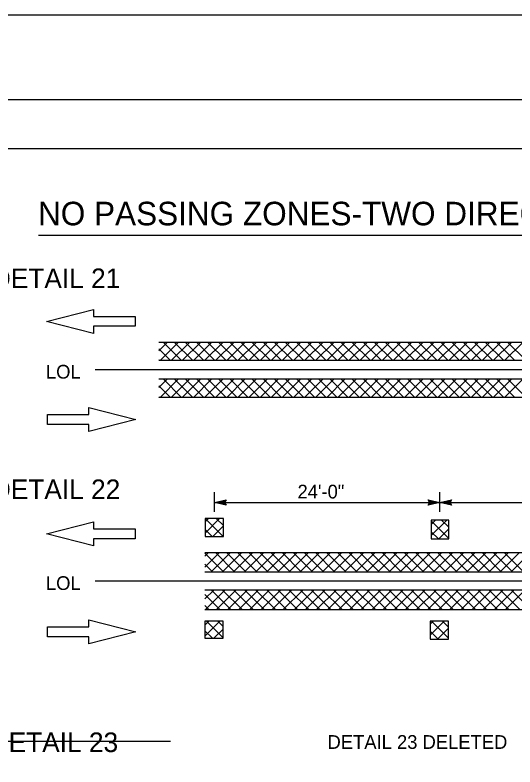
# Model space of a CAD drawing. Extents: x -893 to 867, y -474 to 712.
# Drawn here: x 30.7 to 285.2, y 328.9 to 712 of the extents above; entities that cross this region are included whole.
import ezdxf

# ---------------------------------------------------------------- set-up
doc = ezdxf.new("R2010")
doc.units = 0
for name, color, linetype in [('10 Sheet Format', 7, 'Continuous'), ('56 Stage 3 Anno', 7, 'Continuous'), ('57 Undefined', 7, 'Continuous'), ('60 Nongeo Data', 7, 'Continuous')]:
    doc.layers.add(name, color=color, linetype=linetype)

msp = doc.modelspace()

# ---------------------------------------------------------------- linework, layer by layer
at = {"layer": '10 Sheet Format'}
msp.add_line((-813.45, 643.96), (811.54, 643.96), dxfattribs=at)
for points in [[(-893.46, -474.04), (866.54, -474.04), (866.54, 711.96), (-893.46, 711.96)], [(-863.43, 668.96), (836.57, 668.96), (836.57, -431.04), (-863.43, -431.04)], [(-863.43, 668.96), (836.57, 668.96), (836.57, -431.04), (-863.43, -431.04)]]:
    msp.add_lwpolyline(points, close=True, dxfattribs=at)
at = {"layer": '56 Stage 3 Anno'}
for p, q in [((132.22, 458.83), (132.22, 468.83)), ((247.04, 458.83), (247.04, 468.83)), ((132.22, 463.65), (138.22, 464.98)), ((138.22, 462.31), (132.22, 463.65)), ((132.22, 463.65), (132.22, 463.65)), ((132.22, 463.65), (195.9, 463.65)), ((138.01, 462.66), (133.6, 463.65)), ((133.62, 463.65), (137.99, 464.62)), ((134.99, 463.65), (137.81, 464.27)), ((137.77, 463.02), (134.99, 463.65)), ((136.37, 463.65), (137.58, 463.91)), ((137.6, 463.37), (136.37, 463.65)), ((138.22, 464.98), (137.42, 463.65)), ((137.42, 463.65), (138.22, 462.31)), ((138.22, 464.98), (138.22, 464.98)), ((195.9, 463.65), (246.99, 463.65)), ((241.79, 463.65), (240.99, 464.99)), ((240.99, 464.99), (240.99, 464.99)), ((240.99, 464.99), (246.99, 463.65)), ((246.99, 463.65), (240.99, 462.32)), ((240.99, 462.32), (241.79, 463.65)), ((241.2, 464.63), (245.61, 463.65)), ((245.6, 463.65), (241.22, 462.68)), ((244.22, 463.65), (241.4, 463.02)), ((241.44, 464.27), (244.22, 463.65)), ((241.61, 463.93), (242.84, 463.65)), ((242.84, 463.65), (241.63, 463.38)), ((246.99, 463.65), (252.99, 464.98)), ((252.99, 462.31), (246.99, 463.65)), ((246.99, 463.65), (246.99, 463.65)), ((246.99, 463.65), (246.99, 463.65)), ((246.99, 463.65), (311.6, 463.65)), ((252.77, 462.66), (248.37, 463.65)), ((248.38, 463.65), (252.75, 464.62)), ((249.75, 463.65), (252.57, 464.27)), ((252.54, 463.02), (249.75, 463.65)), ((251.13, 463.65), (252.34, 463.91)), ((252.36, 463.37), (251.13, 463.65)), ((252.99, 464.98), (252.19, 463.65)), ((252.19, 463.65), (252.99, 462.31)), ((252.99, 464.98), (252.99, 464.98)), ((138.22, 462.31), (138.22, 462.31)), ((240.99, 462.32), (240.99, 462.32)), ((252.99, 462.31), (252.99, 462.31))]:
    msp.add_line(p, q, dxfattribs=at)
at = {"layer": '57 Undefined'}
msp.add_line((42.68, 599.85), (391.36, 599.85), dxfattribs=at)
at = {"layer": '60 Nongeo Data'}
for p, q in [((46.82, 555.88), (70.73, 562.02)), ((70.73, 562.02), (70.73, 558.38)), ((70.72, 549.74), (46.82, 555.88)), ((70.73, 558.38), (91.82, 558.38)), ((91.82, 558.38), (91.82, 555.88)), ((91.82, 555.88), (91.82, 553.38)), ((91.82, 553.38), (70.72, 553.38)), ((70.72, 553.38), (70.72, 549.74)), ((390.19, 545.17), (103.89, 545.17)), ((103.89, 536.06), (390.19, 536.06)), ((466.83, 531.26), (71.56, 531.26)), ((390.19, 526.45), (103.89, 526.45)), ((103.89, 517.34), (390.19, 517.34)), ((68.32, 508.41), (68.32, 512.04)), ((68.32, 512.04), (92.22, 505.91)), ((47.22, 505.91), (47.22, 508.41)), ((47.22, 508.41), (68.32, 508.41)), ((47.22, 503.41), (47.22, 505.91)), ((92.22, 505.91), (68.31, 499.77)), ((68.31, 503.41), (47.22, 503.41)), ((68.31, 499.77), (68.31, 503.41)), ((46.82, 447.7), (70.73, 453.84)), ((70.73, 453.84), (70.73, 450.2)), ((70.73, 450.2), (91.82, 450.2)), ((91.82, 450.2), (91.82, 447.7)), ((70.72, 441.56), (46.82, 447.7)), ((91.82, 445.2), (70.72, 445.2)), ((70.72, 445.2), (70.72, 441.56)), ((91.82, 447.7), (91.82, 445.2)), ((362.35, 437.95), (127.35, 437.95)), ((127.29, 428.37), (362.34, 428.37)), ((459.42, 423.57), (71.56, 423.57)), ((362.38, 419.02), (127.38, 419.02)), ((127.36, 409.12), (362.37, 409.12)), ((68.32, 400.23), (68.32, 403.87)), ((68.32, 403.87), (92.22, 397.73)), ((47.22, 397.73), (47.22, 400.23)), ((47.22, 400.23), (68.32, 400.23)), ((47.22, 395.23), (47.22, 397.73)), ((68.31, 395.23), (47.22, 395.23)), ((92.22, 397.73), (68.31, 391.59)), ((68.31, 391.59), (68.31, 395.23)), ((14.48, 341.97), (109.84, 341.97))]:
    msp.add_line(p, q, dxfattribs=at)
for points in [[(103.89, 540.9), (108.15, 545.17)], [(104.7, 536.06), (113.81, 545.17)], [(115.34, 536.06), (106.23, 545.17)], [(110.35, 536.06), (119.47, 545.17)], [(121, 536.06), (111.88, 545.17)], [(116.01, 536.06), (125.12, 545.17)], [(126.65, 536.06), (117.54, 545.17)], [(121.67, 536.06), (130.78, 545.17)], [(132.31, 536.06), (123.2, 545.17)], [(127.32, 536.06), (136.44, 545.17)], [(137.97, 536.06), (128.85, 545.17)], [(132.98, 536.06), (142.09, 545.17)], [(143.62, 536.06), (134.51, 545.17)], [(138.64, 536.06), (147.75, 545.17)], [(149.28, 536.06), (140.17, 545.17)], [(144.29, 536.06), (153.41, 545.17)], [(154.94, 536.06), (145.82, 545.17)], [(149.95, 536.06), (159.06, 545.17)], [(160.6, 536.06), (151.48, 545.17)], [(155.61, 536.06), (164.72, 545.17)], [(166.25, 536.06), (157.14, 545.17)], [(161.26, 536.06), (170.38, 545.17)], [(171.91, 536.06), (162.8, 545.17)], [(166.92, 536.06), (176.03, 545.17)], [(177.57, 536.06), (168.45, 545.17)], [(172.58, 536.06), (181.69, 545.17)], [(183.22, 536.06), (174.11, 545.17)], [(178.23, 536.06), (187.35, 545.17)], [(188.88, 536.06), (179.77, 545.17)], [(183.89, 536.06), (193.01, 545.17)], [(194.54, 536.06), (185.42, 545.17)], [(189.55, 536.06), (198.66, 545.17)], [(200.19, 536.06), (191.08, 545.17)], [(195.2, 536.06), (204.32, 545.17)], [(205.85, 536.06), (196.74, 545.17)], [(200.86, 536.06), (209.98, 545.17)], [(211.51, 536.06), (202.39, 545.17)], [(206.52, 536.06), (215.63, 545.17)], [(217.16, 536.06), (208.05, 545.17)], [(212.18, 536.06), (221.29, 545.17)], [(222.82, 536.06), (213.71, 545.17)], [(217.83, 536.06), (226.95, 545.17)], [(228.48, 536.06), (219.36, 545.17)], [(223.49, 536.06), (232.6, 545.17)], [(234.13, 536.06), (225.02, 545.17)], [(229.15, 536.06), (238.26, 545.17)], [(239.79, 536.06), (230.68, 545.17)], [(234.8, 536.06), (243.92, 545.17)], [(245.45, 536.06), (236.33, 545.17)], [(240.46, 536.06), (249.57, 545.17)], [(251.1, 536.06), (241.99, 545.17)], [(246.12, 536.06), (255.23, 545.17)], [(256.76, 536.06), (247.65, 545.17)], [(251.77, 536.06), (260.89, 545.17)], [(262.42, 536.06), (253.3, 545.17)], [(257.43, 536.06), (266.54, 545.17)], [(268.08, 536.06), (258.96, 545.17)], [(263.09, 536.06), (272.2, 545.17)], [(273.73, 536.06), (264.62, 545.17)], [(268.74, 536.06), (277.86, 545.17)], [(279.39, 536.06), (270.27, 545.17)], [(274.4, 536.06), (283.51, 545.17)], [(285.05, 536.06), (275.93, 545.17)], [(280.06, 536.06), (289.17, 545.17)], [(290.7, 536.06), (281.59, 545.17)], [(109.68, 536.06), (103.89, 541.85)], [(104.03, 536.06), (103.89, 536.2)], [(103.89, 522.19), (108.15, 526.45)], [(104.7, 517.34), (113.81, 526.45)], [(115.34, 517.34), (106.23, 526.45)], [(110.35, 517.34), (119.47, 526.45)], [(121, 517.34), (111.88, 526.45)], [(116.01, 517.34), (125.12, 526.45)], [(126.65, 517.34), (117.54, 526.45)], [(121.67, 517.34), (130.78, 526.45)], [(132.31, 517.34), (123.2, 526.45)], [(127.32, 517.34), (136.44, 526.45)], [(137.97, 517.34), (128.85, 526.45)], [(132.98, 517.34), (142.09, 526.45)], [(143.62, 517.34), (134.51, 526.45)], [(138.64, 517.34), (147.75, 526.45)], [(149.28, 517.34), (140.17, 526.45)], [(144.29, 517.34), (153.41, 526.45)], [(154.94, 517.34), (145.82, 526.45)], [(149.95, 517.34), (159.06, 526.45)], [(160.6, 517.34), (151.48, 526.45)], [(155.61, 517.34), (164.72, 526.45)], [(166.25, 517.34), (157.14, 526.45)], [(161.26, 517.34), (170.38, 526.45)], [(171.91, 517.34), (162.8, 526.45)], [(166.92, 517.34), (176.03, 526.45)], [(177.57, 517.34), (168.45, 526.45)], [(172.58, 517.34), (181.69, 526.45)], [(183.22, 517.34), (174.11, 526.45)], [(178.23, 517.34), (187.35, 526.45)], [(188.88, 517.34), (179.77, 526.45)], [(183.89, 517.34), (193.01, 526.45)], [(194.54, 517.34), (185.42, 526.45)], [(189.55, 517.34), (198.66, 526.45)], [(200.19, 517.34), (191.08, 526.45)], [(195.2, 517.34), (204.32, 526.45)], [(205.85, 517.34), (196.74, 526.45)], [(200.86, 517.34), (209.98, 526.45)], [(211.51, 517.34), (202.39, 526.45)], [(206.52, 517.34), (215.63, 526.45)], [(217.16, 517.34), (208.05, 526.45)], [(212.18, 517.34), (221.29, 526.45)], [(222.82, 517.34), (213.71, 526.45)], [(217.83, 517.34), (226.95, 526.45)], [(228.48, 517.34), (219.36, 526.45)], [(223.49, 517.34), (232.6, 526.45)], [(234.13, 517.34), (225.02, 526.45)], [(229.15, 517.34), (238.26, 526.45)], [(239.79, 517.34), (230.68, 526.45)], [(234.8, 517.34), (243.92, 526.45)], [(245.45, 517.34), (236.33, 526.45)], [(240.46, 517.34), (249.57, 526.45)], [(251.1, 517.34), (241.99, 526.45)], [(246.12, 517.34), (255.23, 526.45)], [(256.76, 517.34), (247.65, 526.45)], [(251.77, 517.34), (260.89, 526.45)], [(262.42, 517.34), (253.3, 526.45)], [(257.43, 517.34), (266.54, 526.45)], [(268.08, 517.34), (258.96, 526.45)], [(263.09, 517.34), (272.2, 526.45)], [(273.73, 517.34), (264.62, 526.45)], [(268.74, 517.34), (277.86, 526.45)], [(279.39, 517.34), (270.27, 526.45)], [(274.4, 517.34), (283.51, 526.45)], [(285.05, 517.34), (275.93, 526.45)], [(280.06, 517.34), (289.17, 526.45)], [(290.7, 517.34), (281.59, 526.45)], [(109.68, 517.34), (103.89, 523.14)], [(104.03, 517.34), (103.89, 517.48)], [(127.47, 448.06), (134.89, 455.48)], [(127.48, 453.72), (129.24, 455.49)], [(136.71, 446.32), (127.54, 455.49)], [(136.79, 451.89), (133.2, 455.48)], [(242.59, 446.81), (250.49, 454.7)], [(242.6, 452.47), (244.84, 454.71)], [(251.6, 445.37), (242.6, 454.37)], [(251.61, 451.02), (247.92, 454.71)], [(131.05, 446.32), (127.47, 449.9)], [(131.39, 446.32), (136.79, 451.72)], [(246.26, 445.05), (242.59, 448.72)], [(246.48, 445.05), (251.61, 450.17)], [(127.35, 430.68), (134.62, 437.95)], [(127.35, 436.34), (128.97, 437.95)], [(136.71, 428.49), (127.35, 437.85)], [(130.82, 428.49), (140.28, 437.95)], [(142.37, 428.49), (132.9, 437.95)], [(136.48, 428.49), (145.94, 437.95)], [(148.02, 428.49), (138.56, 437.95)], [(142.13, 428.49), (151.6, 437.95)], [(153.68, 428.49), (144.22, 437.95)], [(147.79, 428.49), (157.25, 437.95)], [(159.34, 428.49), (149.87, 437.95)], [(153.45, 428.49), (162.91, 437.95)], [(165, 428.49), (155.53, 437.95)], [(159.1, 428.49), (168.57, 437.95)], [(170.65, 428.49), (161.19, 437.95)], [(164.76, 428.49), (174.22, 437.95)], [(176.31, 428.49), (166.85, 437.95)], [(170.42, 428.49), (179.88, 437.95)], [(181.97, 428.49), (172.5, 437.95)], [(176.07, 428.49), (185.54, 437.95)], [(187.62, 428.49), (178.16, 437.95)], [(181.73, 428.49), (191.19, 437.95)], [(193.28, 428.49), (183.82, 437.95)], [(187.39, 428.49), (196.85, 437.95)], [(198.94, 428.49), (189.47, 437.95)], [(193.04, 428.49), (202.51, 437.95)], [(204.59, 428.49), (195.13, 437.95)], [(198.7, 428.49), (208.16, 437.95)], [(210.25, 428.49), (200.79, 437.95)], [(204.36, 428.49), (213.82, 437.95)], [(215.91, 428.49), (206.44, 437.95)], [(210.01, 428.49), (219.48, 437.95)], [(221.56, 428.49), (212.1, 437.95)], [(215.67, 428.49), (225.13, 437.95)], [(227.22, 428.49), (217.76, 437.95)], [(221.33, 428.49), (230.79, 437.95)], [(232.88, 428.49), (223.41, 437.95)], [(226.98, 428.49), (236.45, 437.95)], [(238.53, 428.49), (229.07, 437.95)], [(232.64, 428.49), (242.1, 437.95)], [(244.19, 428.49), (234.73, 437.95)], [(238.3, 428.49), (247.76, 437.95)], [(249.85, 428.49), (240.38, 437.95)], [(243.96, 428.49), (253.42, 437.95)], [(255.5, 428.49), (246.04, 437.95)], [(249.61, 428.49), (259.08, 437.95)], [(261.16, 428.49), (251.7, 437.95)], [(255.27, 428.49), (264.73, 437.95)], [(266.82, 428.49), (257.35, 437.95)], [(260.93, 428.49), (270.39, 437.95)], [(272.48, 428.49), (263.01, 437.95)], [(266.58, 428.49), (276.05, 437.95)], [(278.13, 428.49), (268.67, 437.95)], [(272.24, 428.49), (281.7, 437.95)], [(283.79, 428.49), (274.33, 437.95)], [(277.9, 428.49), (287.36, 437.95)], [(289.45, 428.49), (279.98, 437.95)], [(283.55, 428.49), (293.02, 437.95)], [(131.05, 428.49), (127.35, 432.19)], [(127.38, 414.5), (131.91, 419.02)], [(127.7, 409.16), (137.57, 419.02)], [(140.64, 409.16), (130.77, 419.02)], [(133.36, 409.16), (143.22, 419.02)], [(146.29, 409.16), (136.43, 419.02)], [(139.02, 409.16), (148.88, 419.02)], [(151.95, 409.16), (142.09, 419.02)], [(144.67, 409.16), (154.54, 419.02)], [(157.61, 409.16), (147.74, 419.02)], [(150.33, 409.16), (160.19, 419.02)], [(163.26, 409.16), (153.4, 419.02)], [(155.99, 409.16), (165.85, 419.02)], [(168.92, 409.16), (159.06, 419.02)], [(161.64, 409.16), (171.51, 419.02)], [(174.58, 409.16), (164.71, 419.02)], [(167.3, 409.16), (177.17, 419.02)], [(180.23, 409.16), (170.37, 419.02)], [(172.96, 409.16), (182.82, 419.02)], [(185.89, 409.16), (176.03, 419.02)], [(178.61, 409.16), (188.48, 419.02)], [(191.55, 409.16), (181.68, 419.02)], [(184.27, 409.16), (194.14, 419.02)], [(197.2, 409.16), (187.34, 419.02)], [(189.93, 409.16), (199.79, 419.02)], [(202.86, 409.16), (193, 419.02)], [(195.59, 409.16), (205.45, 419.02)], [(208.52, 409.16), (198.65, 419.02)], [(201.24, 409.16), (211.11, 419.02)], [(214.17, 409.16), (204.31, 419.02)], [(206.9, 409.16), (216.76, 419.02)], [(219.83, 409.16), (209.97, 419.02)], [(212.56, 409.16), (222.42, 419.02)], [(225.49, 409.16), (215.62, 419.02)], [(218.21, 409.16), (228.08, 419.02)], [(231.15, 409.16), (221.28, 419.02)], [(223.87, 409.16), (233.73, 419.02)], [(236.8, 409.16), (226.94, 419.02)], [(229.53, 409.16), (239.39, 419.02)], [(242.46, 409.16), (232.6, 419.02)], [(235.18, 409.16), (245.05, 419.02)], [(248.12, 409.16), (238.25, 419.02)], [(240.84, 409.16), (250.7, 419.02)], [(253.77, 409.16), (243.91, 419.02)], [(246.5, 409.16), (256.36, 419.02)], [(259.43, 409.16), (249.57, 419.02)], [(252.15, 409.16), (262.02, 419.02)], [(265.09, 409.16), (255.22, 419.02)], [(257.81, 409.16), (267.67, 419.02)], [(270.74, 409.16), (260.88, 419.02)], [(263.47, 409.16), (273.33, 419.02)], [(276.4, 409.16), (266.54, 419.02)], [(269.12, 409.16), (278.99, 419.02)], [(282.06, 409.16), (272.19, 419.02)], [(274.78, 409.16), (284.64, 419.02)], [(287.71, 409.16), (277.85, 419.02)], [(280.44, 409.16), (290.3, 419.02)], [(293.37, 409.16), (283.51, 419.02)], [(134.98, 409.16), (127.38, 416.76)], [(129.32, 409.16), (127.38, 411.1)], [(127.39, 395.54), (134.96, 403.1)], [(127.4, 401.2), (129.31, 403.1)], [(136.66, 394.73), (128.28, 403.1)], [(136.66, 400.38), (133.95, 403.1)], [(242.11, 396.04), (249.17, 403.1)], [(242.11, 401.7), (243.52, 403.1)], [(251.37, 394.49), (242.76, 403.1)], [(251.37, 400.14), (248.42, 403.1)], [(132, 394.49), (136.66, 399.15)], [(245.76, 394.04), (251.37, 399.65)], [(131.24, 394.49), (127.4, 398.33)], [(246.17, 394.04), (242.11, 398.09)]]:
    msp.add_lwpolyline(points, dxfattribs=at)
for points in [[(127.48, 455.49), (127.47, 446.33), (136.78, 446.32), (136.79, 455.48)], [(242.6, 454.71), (242.59, 445.05), (251.6, 445.04), (251.61, 454.7)], [(127.4, 403.11), (127.39, 394.49), (136.66, 394.48), (136.67, 403.1)], [(242.11, 403.11), (242.1, 394.04), (251.37, 394.03), (251.38, 403.1)]]:
    msp.add_lwpolyline(points, close=True, dxfattribs=at)

# ---------------------------------------------------------------- texts
at = {"layer": '57 Undefined'}
for s, height, p in [('NO PASSING ZONES-TWO DIRECTION', 12, (42.42, 604.83)), ('DETAIL 21', 10, (18.9, 572.83)), ('LOL', 7, (46.45, 526.75)), ('DETAIL 22', 10, (18.9, 465.36)), ('24\'-0"', 7, (174.53, 465.68)), ('LOL', 7, (46.45, 419.07)), ('DETAIL 23', 10, (17.81, 336.48)), ('DETAIL 23 DELETED ', 7, (189.81, 338.12))]:
    msp.add_text(s, height=height, dxfattribs=at).set_placement(p)

doc.saveas('drawing.dxf')
